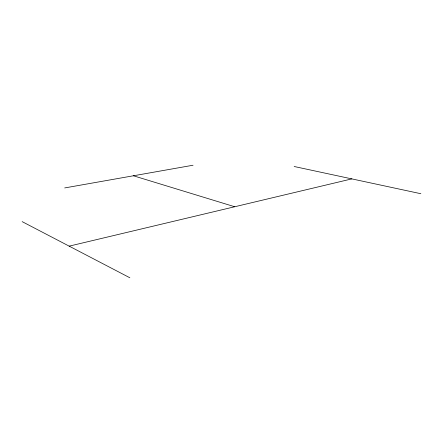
<?xml version="1.0" encoding="UTF-8"?>
<svg xmlns="http://www.w3.org/2000/svg" width="443" height="443" viewBox="0 0 443 443"><rect width="100%" height="100%" fill="white"/><g stroke="black" fill="none" stroke-linecap="round" stroke-linejoin="round"><path stroke-width="0.66" d="M69.169 246.142L351.82 178.889M64.7 187.932L193.043 165.233M294.163 166.502L420.85 193.718M133.421 175.777L234.724 206.748M22.15 221.633L129.849 277.767"/></g></svg>
